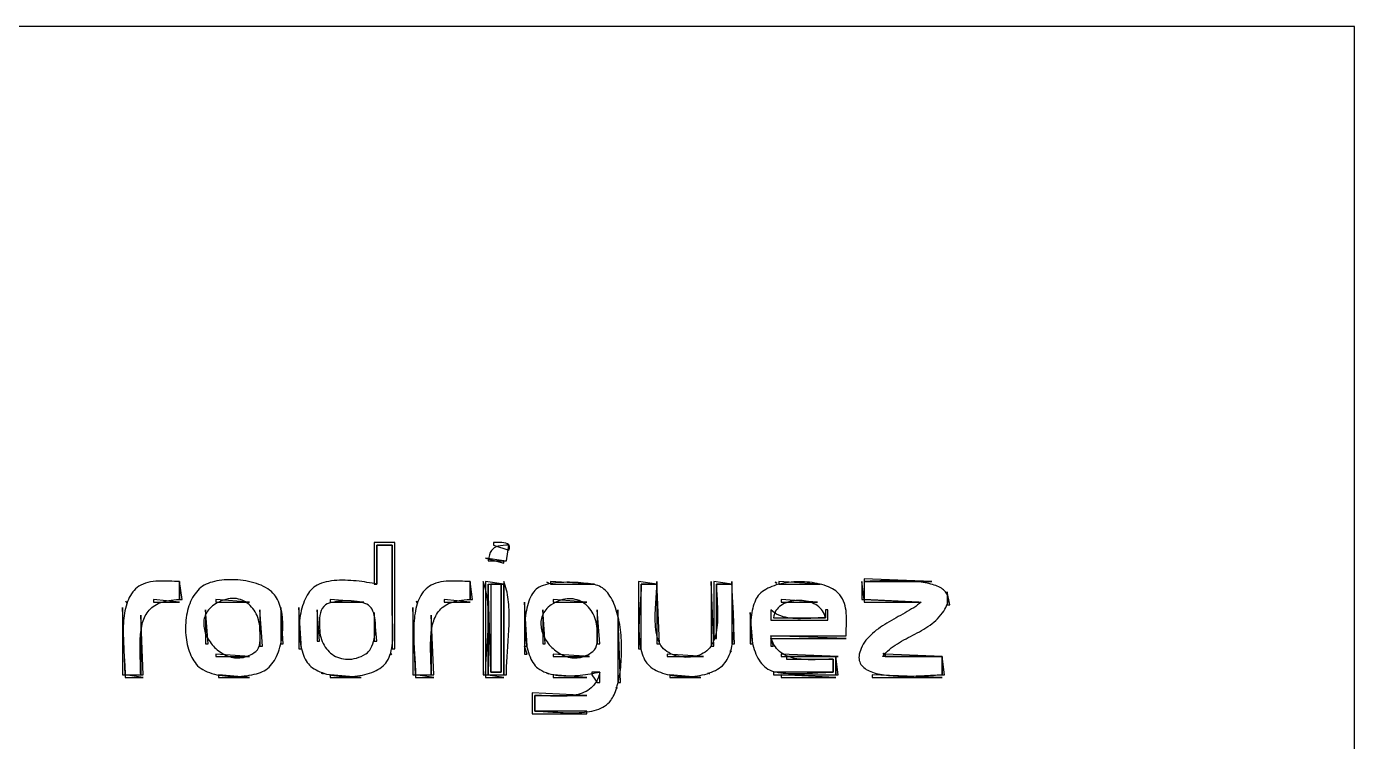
# Model space of a CAD drawing. Extents: x 0 to 1024, y 0 to 629.
# Drawn here: x 512 to 1024, y 353 to 629 of the extents above; entities that cross this region are included whole.
import ezdxf

# ---------------------------------------------------------------- set-up
doc = ezdxf.new("R2010")
doc.units = 0
for name, color, linetype in [('C11', 11, 'CONTINUOUS'), ('C13', 13, 'CONTINUOUS'), ('C20', 20, 'CONTINUOUS'), ('C21', 21, 'CONTINUOUS'), ('C22', 22, 'CONTINUOUS'), ('C23', 23, 'CONTINUOUS'), ('C231', 231, 'CONTINUOUS'), ('C241', 241, 'CONTINUOUS'), ('C254', 254, 'CONTINUOUS'), ('C7', 7, 'CONTINUOUS')]:
    doc.layers.add(name, color=color, linetype=linetype)

msp = doc.modelspace()

# ---------------------------------------------------------------- linework, layer by layer
at = {"layer": 'C11'}
for points in [[(646, 430), (646, 414), (647, 414), (647, 429), (653, 429), (653, 389), (654, 389), (654, 430), (646, 430)], [(550.333313, 407.333344), (550.666687, 406.666656), (550.333313, 407.333344)], [(617, 405), (617, 389), (618, 389), (617, 405)], [(662.333313, 407.333344), (662.666687, 406.666656), (662.333313, 407.333344)], [(624, 404), (624, 392), (625, 392), (624, 404)], [(646, 403), (646, 392), (647, 392), (646, 403)], [(799, 404), (799, 400), (821, 400), (821, 404), (820, 404), (820, 401), (819.1164, 400.9898), (818.2076, 400.9622), (817.2768, 400.9214), (816.3272, 400.8719), (815.3621, 400.8178), (814.3846, 400.7636), (813.3979, 400.7135), (812.4054, 400.6719), (811.4102, 400.643), (810.4155, 400.6313), (809.4246, 400.641), (808.4407, 400.6764), (807.467, 400.7419), (806.5067, 400.8417), (805.563, 400.9803), (804.6392, 401.1619), (803.7386, 401.3907), (802.8642, 401.6713), (802.0194, 402.0078), (801.2073, 402.4046), (800.4313, 402.866), (799.6944, 403.3964), (799, 404)], [(704, 390), (704, 387), (705, 387), (704, 390)], [(799, 394), (799, 393), (828, 393), (799, 394)], [(783.333313, 388.333344), (783.666687, 387.666656), (783.333313, 388.333344)], [(842.333313, 387.333344), (842.666687, 386.666656), (842.333313, 387.333344)], [(625.666687, 379.666656), (626.333313, 379.333344), (625.666687, 379.666656)], [(712.666687, 379.666656), (713.333313, 379.333344), (712.666687, 379.666656)], [(739.333313, 374.333344), (739.666687, 373.666656), (739.333313, 374.333344)], [(707, 372), (707, 364), (728, 364), (728, 365), (708, 365), (708, 371), (728, 371), (707, 372)]]:
    msp.add_lwpolyline(points, dxfattribs=at)
at = {"layer": 'C13'}
for points in [[(689, 415), (689, 379), (690, 379), (690, 414), (696, 414), (689, 415)], [(714, 415), (714, 414), (731, 414), (714, 415)], [(748, 415), (748, 389), (749, 389), (749, 414), (755, 414), (748, 415)], [(777, 415), (777, 393), (778, 393), (778, 414), (784, 414), (777, 415)], [(802, 415), (802, 414), (818, 414), (802, 415)], [(867, 411), (867, 406), (868, 406), (867, 411)], [(704, 407), (704, 390), (705, 390), (704, 407)], [(805, 386), (805, 385), (823, 385), (823, 380), (800, 380), (800, 379), (824, 379), (824, 386), (805, 386)]]:
    msp.add_lwpolyline(points, dxfattribs=at)
at = {"layer": 'C20'}
for points in [[(647, 429), (647, 414), (646.116, 414.1618), (645.1961, 414.3245), (644.2439, 414.4856), (643.2631, 414.6427), (642.2572, 414.7933), (641.2298, 414.9348), (640.1848, 415.0647), (639.1255, 415.1806), (638.0558, 415.28), (636.9793, 415.3604), (635.8995, 415.4193), (634.8202, 415.4543), (633.7449, 415.4627), (632.6773, 415.4422), (631.621, 415.3902), (630.5797, 415.3043), (629.557, 415.1819), (628.5566, 415.0206), (627.582, 414.8179), (626.637, 414.5713), (625.7251, 414.2783), (624.85, 413.9364), (624.0154, 413.5432), (623.3779, 413.1728), (622.7722, 412.7384), (622.1981, 412.2434), (621.6554, 411.691), (621.1442, 411.0847), (620.6642, 410.4278), (620.2153, 409.7237), (619.7975, 408.9756), (619.4106, 408.1869), (619.0545, 407.3611), (618.729, 406.5013), (618.4342, 405.611), (618.1697, 404.6936), (617.9356, 403.7523), (617.7317, 402.7905), (617.5579, 401.8116), (617.414, 400.8189), (617.3, 399.8158), (617.2158, 398.8056), (617.1612, 397.7916), (617.1361, 396.7772), (617.1404, 395.7658), (617.1739, 394.7607), (617.2367, 393.7652), (617.3284, 392.7827), (617.4491, 391.8165), (617.5987, 390.87), (617.7769, 389.9466), (617.9836, 389.0495), (618.2189, 388.1822), (618.4825, 387.3479), (618.7743, 386.5501), (619.0942, 385.792), (619.4421, 385.0771), (619.8179, 384.4086), (620.2215, 383.79), (620.6527, 383.2245), (621.1323, 382.6969), (621.6715, 382.1988), (622.2667, 381.7304), (622.9145, 381.2916), (623.6113, 380.8826), (624.3538, 380.5035), (625.1383, 380.1544), (625.9614, 379.8354), (626.8195, 379.5466), (627.7093, 379.2881), (628.6272, 379.0599), (629.5697, 378.8622), (630.5333, 378.6951), (631.5145, 378.5586), (632.5099, 378.4529), (633.5158, 378.3781), (634.529, 378.3342), (635.5457, 378.3214), (636.5627, 378.3398), (637.5762, 378.3894), (638.583, 378.4703), (639.5794, 378.5827), (640.562, 378.7266), (641.5273, 378.9022), (642.4718, 379.1095), (643.3919, 379.3486), (644.2843, 379.6197), (645.1454, 379.9228), (645.9717, 380.258), (646.7597, 380.6255), (647.5059, 381.0252), (648.2069, 381.4574), (648.8591, 381.9221), (649.459, 382.4194), (650.0032, 382.9494), (650.4882, 383.5122), (650.9105, 384.108), (651.3737, 384.9053), (651.7751, 385.7382), (652.1185, 386.6032), (652.4081, 387.4973), (652.6478, 388.4172), (652.8418, 389.3596), (652.994, 390.3212), (653.1085, 391.299), (653.1893, 392.2896), (653.2404, 393.2897), (653.2659, 394.2963), (653.2699, 395.3059), (653.2563, 396.3155), (653.2291, 397.3217), (653.1925, 398.3214), (653.1505, 399.3112), (653.1071, 400.288), (653.0663, 401.2485), (653.0321, 402.1895), (653.0087, 403.1077), (653, 404), (653, 429), (647, 429)], [(690, 423), (697, 423), (698, 429), (696.8037, 428.9708), (695.7134, 428.9037), (694.7262, 428.7844), (693.8392, 428.5985), (693.0494, 428.3317), (692.354, 427.9698), (691.75, 427.4985), (691.2345, 426.9034), (690.8047, 426.1703), (690.4576, 425.2849), (690.1903, 424.2329), (690, 423)], [(550, 379), (556, 379), (555.9958, 379.8968), (555.9844, 380.7953), (555.967, 381.6944), (555.9453, 382.5932), (555.9204, 383.4909), (555.894, 384.3865), (555.8674, 385.2792), (555.842, 386.1678), (555.8192, 387.0517), (555.8006, 387.9298), (555.7874, 388.8013), (555.7812, 389.6651), (555.7834, 390.5205), (555.7953, 391.3665), (555.8184, 392.2021), (555.8542, 393.0264), (555.904, 393.8386), (555.9693, 394.6378), (556.0515, 395.4229), (556.1521, 396.1931), (556.2724, 396.9474), (556.4138, 397.685), (556.5779, 398.405), (556.766, 399.1064), (556.9796, 399.7882), (557.22, 400.4497), (557.4887, 401.0898), (557.7872, 401.7076), (558.1168, 402.3023), (558.4789, 402.8729), (558.8751, 403.4185), (559.3067, 403.9382), (559.7751, 404.4311), (560.2819, 404.8962), (560.8283, 405.3326), (561.4158, 405.7394), (562.0459, 406.1158), (562.7199, 406.4607), (563.4394, 406.7733), (564.2056, 407.0526), (565.0201, 407.2978), (565.8843, 407.5079), (566.7995, 407.682), (567.7673, 407.8191), (568.789, 407.9185), (569.8661, 407.979), (571, 408), (571, 415), (570.0324, 415.0103), (569.0413, 415.0365), (568.031, 415.0713), (567.0061, 415.1077), (565.971, 415.1382), (564.9301, 415.1559), (563.8881, 415.1533), (562.8493, 415.1235), (561.8182, 415.059), (560.7992, 414.9528), (559.797, 414.7976), (558.8158, 414.5863), (557.8603, 414.3115), (556.9348, 413.9662), (556.0439, 413.5432), (555.3268, 413.1206), (554.6597, 412.6454), (554.0409, 412.1199), (553.4687, 411.5465), (552.9415, 410.9275), (552.4577, 410.2653), (552.0155, 409.5623), (551.6133, 408.8209), (551.2496, 408.0434), (550.9225, 407.2322), (550.6306, 406.3896), (550.3721, 405.5182), (550.1453, 404.6201), (549.9487, 403.6979), (549.7805, 402.7538), (549.6392, 401.7903), (549.523, 400.8097), (549.4304, 399.8144), (549.3596, 398.8067), (549.3091, 397.7891), (549.2771, 396.7639), (549.262, 395.7335), (549.2622, 394.7002), (549.2759, 393.6665), (549.3017, 392.6347), (549.3377, 391.6072), (549.3824, 390.5863), (549.4342, 389.5744), (549.4912, 388.574), (549.552, 387.5873), (549.6148, 386.6167), (549.678, 385.6647), (549.74, 384.7336), (549.7991, 383.8257), (549.8536, 382.9435), (549.9019, 382.0892), (549.9423, 381.2654), (549.9732, 380.4743), (549.993, 379.7184), (550, 379)], [(602.9598, 380.2283), (603.6434, 380.5689), (604.296, 380.9731), (604.9175, 381.4376), (605.5081, 381.9591), (606.0676, 382.5343), (606.5961, 383.1601), (607.0936, 383.8331), (607.56, 384.5501), (607.9954, 385.3079), (608.3997, 386.1033), (608.773, 386.9329), (609.1152, 387.7935), (609.4264, 388.6819), (609.7064, 389.5949), (609.9555, 390.5291), (610.1734, 391.4813), (610.3603, 392.4484), (610.5161, 393.427), (610.6409, 394.4138), (610.7345, 395.4057), (610.797, 396.3994), (610.8285, 397.3917), (610.8288, 398.3792), (610.7981, 399.3588), (610.7362, 400.3272), (610.6433, 401.2811), (610.5192, 402.2174), (610.364, 403.1327), (610.1777, 404.0238), (609.9602, 404.8874), (609.7116, 405.7204), (609.4319, 406.5194), (609.1211, 407.2813), (608.7791, 408.0027), (608.406, 408.6804), (608.0017, 409.3112), (607.5663, 409.8919), (607.0069, 410.52), (606.3847, 411.11), (605.704, 411.6621), (604.9689, 412.1769), (604.1837, 412.6545), (603.3527, 413.0954), (602.4799, 413.5), (601.5697, 413.8687), (600.6263, 414.2017), (599.6538, 414.4995), (598.6566, 414.7625), (597.6388, 414.991), (596.6047, 415.1853), (595.5584, 415.3459), (594.5042, 415.4731), (593.4463, 415.5674), (592.389, 415.6289), (591.3364, 415.6582), (590.2928, 415.6556), (589.2624, 415.6215), (588.2494, 415.5562), (587.2581, 415.4601), (586.2926, 415.3336), (585.3572, 415.1771), (584.4561, 414.9908), (583.5935, 414.7752), (582.7736, 414.5307), (582.0008, 414.2577)], [(662, 379), (668, 379), (667.9958, 379.8968), (667.9844, 380.7953), (667.967, 381.6944), (667.9453, 382.5932), (667.9204, 383.4909), (667.894, 384.3865), (667.8674, 385.2792), (667.842, 386.1678), (667.8192, 387.0517), (667.8006, 387.9298), (667.7874, 388.8013), (667.7812, 389.6651), (667.7834, 390.5205), (667.7953, 391.3665), (667.8184, 392.2021), (667.8542, 393.0264), (667.904, 393.8386), (667.9693, 394.6378), (668.0515, 395.4229), (668.1521, 396.1931), (668.2724, 396.9474), (668.4138, 397.685), (668.5779, 398.405), (668.766, 399.1064), (668.9796, 399.7882), (669.22, 400.4497), (669.4887, 401.0898), (669.7872, 401.7076), (670.1168, 402.3023), (670.4789, 402.8729), (670.8751, 403.4185), (671.3067, 403.9382), (671.7751, 404.4311), (672.2819, 404.8962), (672.8283, 405.3326), (673.4158, 405.7394), (674.0459, 406.1158), (674.7199, 406.4607), (675.4394, 406.7733), (676.2056, 407.0526), (677.0201, 407.2978), (677.8843, 407.5079), (678.7995, 407.682), (679.7673, 407.8191), (680.789, 407.9185), (681.8661, 407.979), (683, 408), (683, 415), (682.0324, 415.0103), (681.0413, 415.0365), (680.031, 415.0713), (679.0061, 415.1077), (677.971, 415.1382), (676.9301, 415.1559), (675.8881, 415.1533), (674.8493, 415.1235), (673.8182, 415.059), (672.7992, 414.9528), (671.797, 414.7976), (670.8158, 414.5863), (669.8603, 414.3115), (668.9348, 413.9662), (668.0439, 413.5432), (667.3268, 413.1206), (666.6597, 412.6454), (666.0409, 412.1199), (665.4687, 411.5465), (664.9415, 410.9275), (664.4577, 410.2653), (664.0155, 409.5623), (663.6133, 408.8209), (663.2496, 408.0434), (662.9225, 407.2322), (662.6306, 406.3896), (662.3721, 405.5182), (662.1453, 404.6201), (661.9487, 403.6979), (661.7805, 402.7538), (661.6392, 401.7903), (661.523, 400.8097), (661.4304, 399.8144), (661.3596, 398.8067), (661.3091, 397.7891), (661.2771, 396.7639), (661.262, 395.7335), (661.2622, 394.7002), (661.2759, 393.6665), (661.3017, 392.6347), (661.3377, 391.6072), (661.3824, 390.5863), (661.4342, 389.5744), (661.4912, 388.574), (661.552, 387.5873), (661.6148, 386.6167), (661.678, 385.6647), (661.74, 384.7336), (661.7991, 383.8257), (661.8536, 382.9435), (661.9019, 382.0892), (661.9423, 381.2654), (661.9732, 380.4743), (661.993, 379.7184), (662, 379)], [(823, 380), (823, 385), (822.1812, 384.994), (821.3433, 384.978), (820.4887, 384.9545), (819.6197, 384.9263), (818.7388, 384.896), (817.8483, 384.8662), (816.9508, 384.8396), (816.0485, 384.8189), (815.144, 384.8068), (814.2395, 384.8059), (813.3376, 384.8188), (812.4405, 384.8483), (811.5508, 384.8969), (810.6708, 384.9674), (809.803, 385.0624), (808.9497, 385.1846), (808.1133, 385.3367), (807.2963, 385.5212), (806.5011, 385.7409), (805.73, 385.9984), (804.9855, 386.2965), (804.2699, 386.6376), (803.5858, 387.0246), (802.9354, 387.4601), (802.3213, 387.9467), (801.7457, 388.4871), (801.2112, 389.084), (800.7201, 389.7399), (800.2748, 390.4577), (799.8777, 391.24), (799.5313, 392.0893), (799.2379, 393.0084), (799, 394), (828, 394), (828.0099, 394.9232), (828.0351, 395.869), (828.0687, 396.8332), (828.1038, 397.8115), (828.1335, 398.7997), (828.151, 399.7935), (828.1494, 400.7888), (828.1217, 401.7814), (828.0611, 402.7669), (827.9608, 403.7411), (827.8137, 404.6999), (827.6132, 405.639), (827.3522, 406.5542), (827.0239, 407.4412), (826.6214, 408.2959), (826.1378, 409.1139), (825.5663, 409.8912), (825.1035, 410.4058), (824.582, 410.8925), (824.0052, 411.3511), (823.3761, 411.7817), (822.6982, 412.1842), (821.9745, 412.5586), (821.2085, 412.9049), (820.4033, 413.2231), (819.5621, 413.513), (818.6883, 413.7748), (817.7851, 414.0083), (816.8557, 414.2136), (815.9033, 414.3905), (814.9313, 414.5392), (813.9429, 414.6596), (812.9413, 414.7515), (811.9297, 414.8151), (810.9115, 414.8503), (809.8899, 414.8571), (808.8681, 414.8354), (807.8494, 414.7852), (806.8369, 414.7064), (805.8341, 414.5992), (804.8441, 414.4634), (803.8701, 414.299), (802.9155, 414.1059), (801.9835, 413.8843), (801.0772, 413.6339), (800.2001, 413.3549), (799.3552, 413.0471), (798.546, 412.7106), (797.7755, 412.3453), (797.0471, 411.9513), (796.3641, 411.5284), (795.7296, 411.0766), (795.1469, 410.596), (794.6193, 410.0865), (794.15, 409.548), (793.7423, 408.9807), (793.3831, 408.379), (793.0499, 407.7279), (792.7429, 407.031), (792.4625, 406.2914), (792.2088, 405.5128), (791.9822, 404.6984), (791.7829, 403.8517), (791.6114, 402.9761), (791.4678, 402.0749), (791.3525, 401.1517), (791.2658, 400.2098), (791.2079, 399.2526), (791.1791, 398.2835), (791.1799, 397.3059), (791.2103, 396.3233), (791.2708, 395.3389), (791.3616, 394.3564), (791.4831, 393.379), (791.6354, 392.4101), (791.819, 391.4532), (792.0341, 390.5117), (792.2809, 389.589), (792.5599, 388.6884), (792.8713, 387.8135), (793.2154, 386.9675), (793.5924, 386.154), (794.0027, 385.3762), (794.4466, 384.6377), (794.9243, 383.9418), (795.4362, 383.2919), (795.9826, 382.6915), (796.5637, 382.1439), (797.1798, 381.6526), (797.8313, 381.2209), (798.5184, 380.8523), (799.2415, 380.5501), (800.0008, 380.3179)], [(835, 415), (835, 408), (857, 407), (856.3075, 406.4515), (855.5833, 405.9163), (854.8305, 405.3928), (854.0518, 404.8794), (853.2501, 404.3747), (852.4283, 403.877), (851.5893, 403.3848), (850.736, 402.8964), (849.8712, 402.4105), (848.9979, 401.9253), (848.119, 401.4394), (847.2372, 400.9511), (846.3556, 400.4589), (845.4769, 399.9613), (844.6042, 399.4567), (843.7402, 398.9435), (842.8878, 398.4202), (842.05, 397.8852), (841.2296, 397.337), (840.4295, 396.7739), (839.6525, 396.1944), (838.9017, 395.5971), (838.1798, 394.9802), (837.4898, 394.3423), (836.8344, 393.6818), (836.2167, 392.997), (835.6395, 392.2866), (835.1057, 391.5489), (834.6181, 390.7823), (834.1798, 389.9853), (833.7972, 389.176), (833.4897, 388.4044), (833.2549, 387.6695), (833.0905, 386.9705), (832.9944, 386.3066), (832.9641, 385.6769), (832.9975, 385.0805), (833.0923, 384.5166), (833.2462, 383.9844), (833.457, 383.483), (833.7223, 383.0115), (834.04, 382.5691), (834.4077, 382.1549), (834.8231, 381.7682), (835.2841, 381.4079), (835.7883, 381.0734), (836.3335, 380.7637), (836.9174, 380.4781), (837.5377, 380.2155), (838.1922, 379.9752), (838.8786, 379.7564), (839.5946, 379.5582), (840.338, 379.3797), (841.1064, 379.2201), (841.8977, 379.0785), (842.7096, 378.9542), (843.5397, 378.8461), (844.3859, 378.7536), (845.2458, 378.6756), (846.1172, 378.6115), (846.9978, 378.5603), (847.8854, 378.5212), (848.7776, 378.4933), (849.6723, 378.4758), (850.567, 378.4678), (851.4597, 378.4685), (852.348, 378.4771), (853.2296, 378.4926), (854.1023, 378.5142), (854.9638, 378.5411), (855.8118, 378.5725), (856.6441, 378.6074), (857.4584, 378.6451), (858.2524, 378.6846), (859.0238, 378.7251), (859.7705, 378.7659), (860.4901, 378.8059), (861.1804, 378.8445), (861.839, 378.8806), (862.4637, 378.9135), (863.0524, 378.9424), (863.6025, 378.9663), (864.1121, 378.9844), (864.5786, 378.9959), (865, 379), (865, 386), (842, 386), (842.6198, 386.7459), (843.2731, 387.4506), (843.9572, 388.1172), (844.6698, 388.7488), (845.4085, 389.3483), (846.1707, 389.9189), (846.954, 390.4636), (847.7559, 390.9855), (848.5741, 391.4876), (849.406, 391.973), (850.2492, 392.4448), (851.1013, 392.906), (851.9598, 393.3596), (852.8222, 393.8088), (853.6862, 394.2566), (854.5491, 394.7061), (855.4087, 395.1603), (856.2624, 395.6223), (857.1079, 396.0951), (857.9425, 396.5819), (858.764, 397.0856), (859.5698, 397.6093), (860.3575, 398.1561), (861.1247, 398.7291), (861.8688, 399.3312), (862.5875, 399.9657), (863.2783, 400.6355), (863.9387, 401.3436), (864.5663, 402.0933), (865.1418, 402.8514), (865.6467, 403.5806), (866.0827, 404.2814), (866.4516, 404.9542), (866.7552, 405.5996), (866.9954, 406.2182), (867.174, 406.8106), (867.2928, 407.3772), (867.3536, 407.9187), (867.3583, 408.4356), (867.3086, 408.9283), (867.2064, 409.3976), (867.0535, 409.8439), (866.8517, 410.2678), (866.6029, 410.6697), (866.3088, 411.0504), (865.9713, 411.4103), (865.5922, 411.7499), (865.1734, 412.0699), (864.7166, 412.3708), (864.2236, 412.653), (863.6964, 412.9173), (863.1367, 413.164), (862.5462, 413.3938), (861.927, 413.6073), (861.2807, 413.8049), (860.6092, 413.9872), (859.9143, 414.1547), (859.1978, 414.3081), (858.4616, 414.4478), (857.7074, 414.5745), (856.9371, 414.6886), (856.1526, 414.7907), (855.3555, 414.8814), (854.5479, 414.9611), (853.7314, 415.0306), (852.9079, 415.0902), (852.0792, 415.1406), (851.2471, 415.1822), (850.4135, 415.2158), (849.5801, 415.2417), (848.7489, 415.2606), (847.9216, 415.2729), (847.0999, 415.2794), (846.2859, 415.2804), (845.4812, 415.2765), (844.6877, 415.2684), (843.9073, 415.2564), (843.1417, 415.2413), (842.3927, 415.2235), (841.6622, 415.2036), (840.952, 415.1822), (840.2639, 415.1597), (839.5998, 415.1368), (838.9614, 415.1139), (838.3506, 415.0917), (837.7691, 415.0706), (837.2189, 415.0513), (836.7018, 415.0343), (836.2195, 415.0201), (835.7739, 415.0093), (835.3668, 415.0024), (835, 415)], [(582.000793, 414.257721), (581.2471, 413.9325), (580.5293, 413.5512), (579.8469, 413.1164), (579.1996, 412.6306), (578.5874, 412.0966), (578.0099, 411.5167), (577.4669, 410.8938), (576.9582, 410.2303), (576.4836, 409.5288), (576.0428, 408.7919), (575.6356, 408.0223), (575.2618, 407.2225), (574.9211, 406.3952), (574.6134, 405.5428), (574.3383, 404.6681), (574.0957, 403.7735), (573.8854, 402.8617), (573.707, 401.9354), (573.5605, 400.997), (573.4455, 400.0492), (573.3618, 399.0945), (573.3091, 398.1357), (573.2874, 397.1751), (573.2963, 396.2156), (573.3356, 395.2595), (573.4051, 394.3097), (573.5045, 393.3685), (573.6337, 392.4387), (573.7923, 391.5228), (573.9802, 390.6234), (574.1972, 389.7432), (574.443, 388.8846), (574.7173, 388.0503), (575.02, 387.243), (575.3508, 386.4651), (575.7096, 385.7193), (576.096, 385.0081), (576.5098, 384.3343), (576.9508, 383.7003), (577.4189, 383.1088)], [(691, 414), (691, 380), (695, 380), (695, 414), (691, 414)], [(733, 380), (732.7613, 379.0036), (732.4675, 378.0794), (732.1208, 377.2249), (731.7237, 376.4374), (731.2785, 375.7143), (730.7874, 375.0529), (730.253, 374.4508), (729.6775, 373.9052), (729.0632, 373.4135), (728.4126, 372.9732), (727.728, 372.5815), (727.0117, 372.236), (726.266, 371.9339), (725.4935, 371.6727), (724.6963, 371.4497), (723.8768, 371.2624), (723.0374, 371.108), (722.1805, 370.9841), (721.3083, 370.8879), (720.4233, 370.8169), (719.5278, 370.7684), (718.6242, 370.7399), (717.7147, 370.7287), (716.8018, 370.7322), (715.8878, 370.7477), (714.975, 370.7728), (714.0658, 370.8046), (713.1626, 370.8408), (712.2677, 370.8785), (711.3834, 370.9153), (710.5122, 370.9484), (709.6563, 370.9753), (708.8181, 370.9933), (708, 371), (708, 365), (708.7416, 364.9918), (709.5246, 364.9688), (710.346, 364.9332), (711.2025, 364.8872), (712.0911, 364.8331), (713.0085, 364.7732), (713.9517, 364.7096), (714.9176, 364.6446), (715.903, 364.5806), (716.9048, 364.5196), (717.9198, 364.4639), (718.945, 364.4159), (719.9772, 364.3777), (721.0132, 364.3515), (722.05, 364.3397), (723.0844, 364.3445), (724.1133, 364.368), (725.1336, 364.4126), (726.1421, 364.4805), (727.1356, 364.574), (728.1112, 364.6952), (729.0656, 364.8464), (729.9956, 365.03), (730.8983, 365.248), (731.7704, 365.5028), (732.6089, 365.7965), (733.4105, 366.1316), (734.1723, 366.5101), (734.8909, 366.9343), (735.5633, 367.4065), (736.1865, 367.9289), (736.7572, 368.5038), (737.2723, 369.1334), (737.5979, 369.6047), (737.912, 370.1209), (738.2141, 370.6801), (738.5042, 371.2805), (738.7819, 371.9203), (739.0472, 372.5976), (739.2997, 373.3105), (739.5393, 374.0572), (739.7657, 374.836), (739.9788, 375.6449), (740.1783, 376.4821), (740.364, 377.3458), (740.5357, 378.2341), (740.6931, 379.1451), (740.8362, 380.0772), (740.9646, 381.0283), (741.0782, 381.9967), (741.1767, 382.9805), (741.2599, 383.978), (741.3276, 384.9871), (741.3796, 386.0062), (741.4157, 387.0334), (741.4357, 388.0668), (741.4393, 389.1045), (741.4264, 390.1448), (741.3967, 391.1859), (741.3501, 392.2258), (741.2862, 393.2627), (741.2049, 394.2948), (741.106, 395.3203), (740.9893, 396.3373), (740.8546, 397.3439), (740.7016, 398.3384), (740.5301, 399.3189), (740.3399, 400.2835), (740.1309, 401.2304), (739.9027, 402.1578), (739.6553, 403.0639), (739.3883, 403.9467), (739.1015, 404.8045), (738.7948, 405.6354), (738.4679, 406.4375), (738.1207, 407.2091), (737.7528, 407.9483), (737.3642, 408.6533), (736.9545, 409.3221), (736.5236, 409.953), (736.0712, 410.5442), (735.5972, 411.0937), (735.1013, 411.5999), (734.5834, 412.0607), (734.0431, 412.4744), (733.4803, 412.8391), (732.8949, 413.153), (732.2864, 413.4143), (731.6549, 413.6211), (731, 413.7716), (730.257, 413.8996), (729.4478, 414.0243), (728.5791, 414.1435), (727.6577, 414.2554), (726.6902, 414.358), (725.6833, 414.4494), (724.6439, 414.5276), (723.5785, 414.5906), (722.494, 414.6366), (721.397, 414.6636), (720.2942, 414.6696), (719.1924, 414.6526), (718.0984, 414.6108), (717.0187, 414.5422), (715.9601, 414.4448), (714.9294, 414.3167), (713.9333, 414.1559), (712.9784, 413.9606), (712.0716, 413.7287), (711.2194, 413.4583), (710.4287, 413.1474), (709.7062, 412.7941), (709.0586, 412.3966), (708.5262, 411.9818), (708.0252, 411.4981), (707.5554, 410.9494), (707.1166, 410.3395), (706.7087, 409.6725), (706.3315, 408.9521), (705.9849, 408.1824), (705.6688, 407.3672), (705.383, 406.5105), (705.1274, 405.6162), (704.9018, 404.6881), (704.7061, 403.7303), (704.5401, 402.7466), (704.4037, 401.741), (704.2968, 400.7174), (704.2192, 399.6796), (704.1707, 398.6316), (704.1513, 397.5774), (704.1608, 396.5207), (704.199, 395.4657), (704.2659, 394.4161), (704.3612, 393.3759), (704.4848, 392.349), (704.6365, 391.3394), (704.8163, 390.3509), (705.024, 389.3874), (705.2595, 388.453), (705.5225, 387.5514), (705.8131, 386.6866), (706.1309, 385.8626), (706.4759, 385.0832), (706.8479, 384.3524), (707.2469, 383.6741), (707.6725, 383.0521), (708.1248, 382.4905), (708.6036, 381.9932), (709.1087, 381.564), (709.8493, 381.0487), (710.6354, 380.5909), (711.4633, 380.1879), (712.3294, 379.8371), (713.2302, 379.5361), (714.162, 379.2821), (715.1213, 379.0728), (716.1045, 378.9054), (717.1079, 378.7775), (718.1281, 378.6864), (719.1615, 378.6296), (720.2044, 378.6046), (721.2532, 378.6087), (722.3045, 378.6395), (723.3545, 378.6942), (724.3997, 378.7705), (725.4366, 378.8657), (726.4615, 378.9772), (727.4709, 379.1025), (728.4611, 379.239), (729.4287, 379.3841), (730.3699, 379.5354), (731.2812, 379.6901), (732.1591, 379.8459), (733, 380)], [(749, 414), (748.9914, 413.1944), (748.9671, 412.3496), (748.9292, 411.4684), (748.8797, 410.5539), (748.8207, 409.6089), (748.7542, 408.6364), (748.6824, 407.6395), (748.6073, 406.6209), (748.531, 405.5838), (748.4556, 404.531), (748.3831, 403.4656), (748.3156, 402.3904), (748.2552, 401.3084), (748.2039, 400.2226), (748.1639, 399.1359), (748.1372, 398.0513), (748.1258, 396.9718), (748.1319, 395.9003), (748.1575, 394.8397), (748.2047, 393.793), (748.2756, 392.7633), (748.3722, 391.7533), (748.4966, 390.7662), (748.651, 389.8047), (748.8373, 388.872), (749.0576, 387.9709), (749.314, 387.1045), (749.6086, 386.2756), (749.9435, 385.4872), (750.3207, 384.7423), (750.7423, 384.0439), (751.1619, 383.4687), (751.6406, 382.9237), (752.1752, 382.4087), (752.7624, 381.9239), (753.3992, 381.4692), (754.0822, 381.0448), (754.8084, 380.6505), (755.5745, 380.2866), (756.3773, 379.9529), (757.2137, 379.6495), (758.0804, 379.3765), (758.9743, 379.1339), (759.8922, 378.9218), (760.8309, 378.74), (761.7871, 378.5888), (762.7578, 378.4681), (763.7396, 378.3779), (764.7295, 378.3183), (765.7242, 378.2893), (766.7206, 378.291), (767.7154, 378.3234), (768.7055, 378.3865), (769.6877, 378.4803), (770.6587, 378.6049), (771.6155, 378.7603), (772.5547, 378.9465), (773.4733, 379.1636), (774.368, 379.4117), (775.2356, 379.6906), (776.073, 380.0005), (776.8769, 380.3415), (777.6442, 380.7135), (778.3716, 381.1165), (779.056, 381.5506), (779.6943, 382.0159), (780.2831, 382.5123), (780.8194, 383.04), (781.2998, 383.5988), (781.7214, 384.189), (782.1678, 384.9351), (782.5699, 385.7177), (782.9297, 386.5345), (783.2493, 387.3832), (783.5306, 388.2616), (783.7756, 389.1674), (783.9863, 390.0981), (784.1648, 391.0517), (784.3131, 392.0257), (784.4332, 393.0179), (784.527, 394.026), (784.5967, 395.0477), (784.6442, 396.0807), (784.6715, 397.1228), (784.6807, 398.1716), (784.6737, 399.2248), (784.6526, 400.2802), (784.6193, 401.3355), (784.576, 402.3883), (784.5246, 403.4364), (784.4671, 404.4775), (784.4055, 405.5094), (784.3418, 406.5296), (784.2781, 407.536), (784.2164, 408.5262), (784.1586, 409.498), (784.1069, 410.449), (784.0631, 411.377), (784.0294, 412.2797), (784.0076, 413.1548), (784, 414), (778, 414), (778.0086, 413.1315), (778.0327, 412.2332), (778.0692, 411.3079), (778.115, 410.3585), (778.1672, 409.3882), (778.2228, 408.3997), (778.2786, 407.3961), (778.3318, 406.3803), (778.3793, 405.3553), (778.4182, 404.324), (778.4453, 403.2893), (778.4577, 402.2543), (778.4524, 401.2218), (778.4263, 400.1949), (778.3765, 399.1765), (778.3, 398.1695), (778.1937, 397.1769), (778.0546, 396.2017), (777.8797, 395.2467), (777.6661, 394.315), (777.4106, 393.4095), (777.1103, 392.5332), (776.7622, 391.689), (776.3632, 390.8799), (775.9105, 390.1088)], [(775.9105, 390.1087), (775.4293, 389.4371), (774.8856, 388.8224), (774.2845, 388.2643), (773.6313, 387.7624), (772.9311, 387.3165), (772.1891, 386.9263), (771.4105, 386.5913), (770.6006, 386.3113), (769.7646, 386.086), (768.9076, 385.9151), (768.0349, 385.7982), (767.1516, 385.735), (766.263, 385.7253), (765.3743, 385.7686), (764.4907, 385.8647), (763.6174, 386.0133), (762.7596, 386.214), (761.9225, 386.4665), (761.1113, 386.7706), (760.3312, 387.1258), (759.5874, 387.5319), (758.8851, 387.9886), (758.2296, 388.4955), (757.626, 389.0523), (757.0796, 389.6587), (756.5955, 390.3145), (756.179, 391.0192), (755.7988, 391.8247), (755.4729, 392.6759), (755.1977, 393.5688), (754.9697, 394.4993), (754.7855, 395.4635), (754.6415, 396.4573), (754.5345, 397.4767), (754.4607, 398.5177), (754.4169, 399.5763), (754.3995, 400.6485), (754.4051, 401.7303), (754.4301, 402.8176), (754.4712, 403.9065), (754.5249, 404.993), (754.5876, 406.073), (754.6559, 407.1426), (754.7264, 408.1977), (754.7955, 409.2343), (754.8599, 410.2485), (754.9159, 411.2361), (754.9603, 412.1932), (754.9895, 413.1158), (755, 414), (749, 414)], [(577.4189, 383.1087), (577.973, 382.5162), (578.5937, 381.9666), (579.2765, 381.4591), (580.0167, 380.9931), (580.8095, 380.5676), (581.6505, 380.182), (582.535, 379.8354), (583.4584, 379.5272), (584.416, 379.2565), (585.4032, 379.0225), (586.4153, 378.8246), (587.4479, 378.662), (588.4961, 378.5338), (589.5555, 378.4393), (590.6213, 378.3778), (591.6889, 378.3485), (592.7538, 378.3506), (593.8112, 378.3833), (594.8566, 378.446), (595.8854, 378.5377), (596.8928, 378.6579), (597.8743, 378.8056), (598.8253, 378.9801), (599.7411, 379.1807), (600.6171, 379.4066), (601.4486, 379.657), (602.2311, 379.9312), (602.9599, 380.2284)], [(800.0007, 380.3179), (800.9179, 380.1068), (801.8554, 379.9296), (802.8112, 379.7841), (803.7836, 379.6679), (804.7708, 379.5787), (805.7709, 379.5144), (806.7821, 379.4725), (807.8027, 379.4508), (808.8308, 379.4471), (809.8646, 379.459), (810.9024, 379.4842), (811.9422, 379.5206), (812.9822, 379.5658), (814.0208, 379.6175), (815.056, 379.6734), (816.086, 379.7313), (817.1091, 379.7889), (818.1234, 379.8439), (819.1271, 379.894), (820.1185, 379.9369), (821.0956, 379.9704), (822.0567, 379.9922), (823, 380)]]:
    msp.add_lwpolyline(points, dxfattribs=at)
at = {"layer": 'C21'}
for points in [[(692, 430), (692, 429), (698, 427), (698.223, 427.8806), (698.1779, 428.5743), (697.9028, 429.103), (697.4358, 429.4884), (696.8151, 429.7522), (696.0789, 429.9162), (695.2652, 430.0021), (694.4124, 430.0316), (693.5584, 430.0266), (692.7416, 430.0088), (692, 430)], [(571, 415), (571, 408), (572, 408), (571, 415)], [(696, 415), (696, 379), (697, 379), (697.0064, 379.8543), (697.0248, 380.7321), (697.054, 381.6318), (697.0929, 382.552), (697.1402, 383.4913), (697.1947, 384.4482), (697.2554, 385.4213), (697.3209, 386.4092), (697.3901, 387.4104), (697.4618, 388.4235), (697.5348, 389.447), (697.6079, 390.4794), (697.68, 391.5195), (697.7498, 392.5656), (697.8162, 393.6164), (697.8779, 394.6705), (697.9338, 395.7263), (697.9828, 396.7825), (698.0235, 397.8375), (698.0548, 398.8901), (698.0756, 399.9387), (698.0846, 400.9818), (698.0806, 402.0181), (698.0626, 403.0461), (698.0291, 404.0644), (697.9792, 405.0715), (697.9116, 406.066), (697.825, 407.0464), (697.7184, 408.0113), (697.5905, 408.9593), (697.4402, 409.8889), (697.2662, 410.7987), (697.0674, 411.6872), (696.8425, 412.5531), (696.5905, 413.3948), (696.31, 414.2109), (696, 415)], [(755, 415), (755, 391), (756, 391), (755, 415)], [(784, 415), (784, 391), (785, 391), (784, 415)], [(800.666687, 414.666656), (801.333313, 414.333344), (800.666687, 414.666656)], [(549, 405), (549, 379), (550, 379), (549, 405)], [(561, 408), (561, 407), (571, 407), (561, 408)], [(585, 408), (585, 407), (598, 407), (585, 408)], [(629, 408), (629, 407), (642, 407), (629, 408)], [(661, 405), (661, 379), (662, 379), (661, 405)], [(715, 408), (715, 407), (728, 407), (715, 408)], [(803, 408), (803, 407), (817, 407), (803, 408)], [(835, 408), (835, 407), (856, 407), (835, 408)], [(581, 404), (581, 391), (582, 391), (581, 404)], [(799, 393), (799, 390), (800, 390), (799, 393)], [(652.333313, 387.333344), (652.666687, 386.666656), (652.333313, 387.333344)], [(824, 386), (824, 379), (825, 379), (824, 386)], [(865, 386), (865, 379), (866, 379), (865, 386)], [(774.666687, 379.666656), (775.333313, 379.333344), (774.666687, 379.666656)]]:
    msp.add_lwpolyline(points, dxfattribs=at)
at = {"layer": 'C22'}
msp.add_lwpolyline([(690, 414), (690, 379), (696, 379), (696, 414), (695, 414), (695, 380), (691, 380), (690, 414)], dxfattribs=at)
at = {"layer": 'C23'}
for points in [[(689, 424), (696, 422), (696, 423), (689, 424)], [(556, 402), (556, 379), (557, 379), (556, 402)], [(668, 402), (668, 379), (669, 379), (668, 402)]]:
    msp.add_lwpolyline(points, dxfattribs=at)
at = {"layer": 'C231'}
for points in [[(683, 415), (683, 408), (684, 408), (683, 415)], [(673, 408), (673, 407), (683, 407), (673, 408)]]:
    msp.add_lwpolyline(points, dxfattribs=at)
at = {"layer": 'C241'}
msp.add_lwpolyline([(712.666687, 414.666656), (713.333313, 414.333344), (712.666687, 414.666656)], dxfattribs=at)
at = {"layer": 'C254'}
for points in [[(688, 415), (688, 379), (689, 379), (689.0064, 379.8543), (689.0248, 380.732), (689.054, 381.6318), (689.0929, 382.552), (689.1402, 383.4913), (689.1947, 384.4482), (689.2554, 385.4213), (689.3209, 386.4092), (689.3901, 387.4104), (689.4618, 388.4234), (689.5348, 389.4469), (689.6079, 390.4794), (689.68, 391.5194), (689.7498, 392.5656), (689.8162, 393.6164), (689.8779, 394.6704), (689.9338, 395.7262), (689.9828, 396.7824), (690.0235, 397.8375), (690.0548, 398.8901), (690.0756, 399.9386), (690.0846, 400.9818), (690.0806, 402.0181), (690.0626, 403.0461), (690.0291, 404.0644), (689.9792, 405.0715), (689.9116, 406.066), (689.825, 407.0464), (689.7184, 408.0113), (689.5905, 408.9593), (689.4402, 409.8889), (689.2662, 410.7987), (689.0674, 411.6872), (688.8425, 412.5531), (688.5905, 413.3948), (688.31, 414.2109), (688, 415)], [(776, 415), (776, 390), (777, 390), (776, 415)], [(834, 415), (834, 408), (835, 408), (834, 415)], [(835, 416), (835, 415), (861, 415), (835, 416)], [(610, 405), (610, 391), (611, 391), (610, 405)], [(602, 404), (602, 390), (603, 390), (602, 404)], [(711, 404), (711, 391), (712, 391), (711, 404)], [(732, 404), (732, 391), (733, 391), (732, 404)], [(740, 404), (740, 376), (741, 376), (740, 404)], [(791, 403), (791, 391), (792, 391), (791, 403)], [(585, 387), (585, 386), (598, 386), (585, 387)], [(715, 387), (715, 386), (729, 386), (715, 387)], [(759, 387), (759, 386), (773, 386), (759, 387)], [(803, 387), (803, 386), (825, 386), (803, 387)], [(843, 387), (843, 386), (865, 386), (843, 387)], [(550, 379), (550, 378), (557, 378), (550, 379)], [(586, 379), (586, 378), (598, 378), (586, 379)], [(629, 379), (629, 378), (641, 378), (629, 379)], [(662, 379), (662, 378), (669, 378), (662, 379)], [(689, 379), (689, 378), (696, 378), (689, 379)], [(715, 379), (715, 378), (728, 378), (715, 379)], [(730, 380), (730, 379), (732, 376), (733, 376), (733, 380), (730, 380)], [(760, 379), (760, 378), (772, 378), (760, 379)], [(803, 379), (803, 378), (824, 378), (803, 379)], [(838, 379), (838, 378), (865, 378), (838, 379)]]:
    msp.add_lwpolyline(points, dxfattribs=at)
at = {"layer": 'C7'}
for points in [[(0, 629), (0, 0), (1024, 0), (1024, 629), (0, 629)], [(584.317871, 405.972229), (583.7076, 405.5343), (583.1519, 405.0732), (582.6497, 404.5903), (582.1996, 404.0873), (581.8006, 403.5657), (581.4514, 403.027), (581.151, 402.473), (580.8981, 401.905), (580.6915, 401.3248), (580.5301, 400.7338), (580.4127, 400.1337), (580.3382, 399.5261), (580.3054, 398.9124), (580.313, 398.2944), (580.36, 397.6735), (580.4452, 397.0513), (580.5673, 396.4294), (580.7253, 395.8095), (580.9179, 395.1929), (581.144, 394.5814), (581.4025, 393.9765), (581.692, 393.3798), (582.0115, 392.7929), (582.3599, 392.2173), (582.7358, 391.6545), (583.1382, 391.1063), (583.566, 390.5741), (584.0178, 390.0596), (584.4925, 389.5642), (584.9891, 389.0897), (585.5063, 388.6374), (586.0429, 388.2091), (586.5977, 387.8064), (587.1697, 387.4306), (587.7576, 387.0836), (588.3602, 386.7668), (588.9764, 386.4817), (589.6051, 386.2301), (590.2449, 386.0134), (590.8949, 385.8332), (591.5538, 385.6911), (592.2203, 385.5887), (592.8935, 385.5275), (593.572, 385.5092), (594.2548, 385.5353), (594.9406, 385.6073), (595.6283, 385.7269), (596.3167, 385.8956), (597.0047, 386.115), (597.691, 386.3867), (598.3745, 386.7122), (599.0541, 387.0932), (599.7285, 387.5311), (600.3966, 388.0277), (601.0223, 388.6736), (601.4726, 389.4474), (601.7746, 390.3199), (601.9557, 391.2622), (602.043, 392.2449), (602.0639, 393.2392), (602.0455, 394.2158), (602.0151, 395.1458), (602, 396), (601.977, 396.8853), (601.9053, 397.756), (601.7862, 398.6096), (601.621, 399.4438), (601.4108, 400.2562), (601.157, 401.0444), (600.8609, 401.8061), (600.5236, 402.5389), (600.1465, 403.2404), (599.7308, 403.9083), (599.2777, 404.5402), (598.7886, 405.1337), (598.2646, 405.6865), (597.7071, 406.1962), (597.1174, 406.6604), (596.4965, 407.0767), (595.846, 407.4429), (595.1669, 407.7565), (594.4605, 408.0151), (593.7282, 408.2165), (592.9711, 408.3581), (592.1906, 408.4378), (591.3878, 408.453), (590.5642, 408.4015), (589.7208, 408.2808), (588.859, 408.0886), (587.98, 407.8225), (587.0852, 407.4802), (586.1757, 407.0593), (585.2528, 406.5574), (584.3178, 405.9722)], [(627.317871, 405.972229), (626.5652, 405.3415), (625.9901, 404.5965), (625.5692, 403.7578), (625.2794, 402.846), (625.0977, 401.8819), (625.0008, 400.8861), (624.9658, 399.8793), (624.9693, 398.8822), (624.9884, 397.9156), (625, 397), (625.0286, 396.075), (625.1135, 395.1742), (625.2527, 394.2991), (625.4444, 393.4517), (625.6867, 392.6338), (625.9779, 391.8471), (626.3161, 391.0934), (626.6994, 390.3746), (627.1261, 389.6925), (627.5943, 389.0488), (628.1022, 388.4454), (628.6479, 387.8841), (629.2296, 387.3666), (629.8454, 386.8947), (630.4937, 386.4704), (631.1724, 386.0953), (631.8798, 385.7713), (632.614, 385.5002), (633.3733, 385.2838), (634.1557, 385.1238), (634.9595, 385.0222), (635.7828, 384.9806), (636.6238, 385.0009), (637.4806, 385.085), (638.3514, 385.2345), (639.2345, 385.4513), (640.1278, 385.7372), (641.0297, 386.0941), (641.9383, 386.5236), (642.8518, 387.0277), (643.4012, 387.4259), (643.9076, 387.9376), (644.3707, 388.552), (644.79, 389.2582), (645.1652, 390.0456), (645.4957, 390.9033), (645.7813, 391.8205), (646.0215, 392.7865), (646.216, 393.7905), (646.3642, 394.8217), (646.4659, 395.8694), (646.5207, 396.9227), (646.528, 397.9709), (646.4876, 399.0032), (646.399, 400.0089), (646.2618, 400.9771), (646.0757, 401.8971), (645.8402, 402.7581), (645.555, 403.5493), (645.2195, 404.26), (644.8335, 404.8793), (644.3966, 405.3966), (643.8624, 405.8293), (643.189, 406.2104), (642.3933, 406.5406), (641.4923, 406.8209), (640.503, 407.052), (639.4423, 407.2348), (638.3271, 407.3702), (637.1745, 407.459), (636.0013, 407.5021), (634.8246, 407.5003), (633.6613, 407.4544), (632.5284, 407.3654), (631.4427, 407.2341), (630.4214, 407.0612), (629.4812, 406.8478), (628.6393, 406.5945), (627.9125, 406.3024), (627.3178, 405.9722)], [(714.317871, 405.972229), (713.7076, 405.5343), (713.1519, 405.0732), (712.6496, 404.5903), (712.1996, 404.0873), (711.8006, 403.5656), (711.4514, 403.027), (711.151, 402.4729), (710.898, 401.905), (710.6915, 401.3247), (710.5301, 400.7338), (710.4127, 400.1337), (710.3382, 399.526), (710.3053, 398.9124), (710.313, 398.2943), (710.36, 397.6734), (710.4451, 397.0513), (710.5673, 396.4294), (710.7253, 395.8094), (710.9179, 395.1929), (711.144, 394.5814), (711.4024, 393.9765), (711.692, 393.3798), (712.0115, 392.7928), (712.3598, 392.2172), (712.7358, 391.6545), (713.1382, 391.1063), (713.5659, 390.5741), (714.0177, 390.0595), (714.4925, 389.5642), (714.9891, 389.0896), (715.5062, 388.6374), (716.0428, 388.2091), (716.5977, 387.8063), (717.1696, 387.4306), (717.7575, 387.0836), (718.3602, 386.7667), (718.9764, 386.4817), (719.605, 386.23), (720.2449, 386.0133), (720.8949, 385.8332), (721.5537, 385.6911), (722.2203, 385.5887), (722.8935, 385.5275), (723.572, 385.5092), (724.2548, 385.5353), (724.9406, 385.6073), (725.6283, 385.7269), (726.3167, 385.8956), (727.0047, 386.115), (727.691, 386.3867), (728.3745, 386.7122), (729.0541, 387.0932), (729.7285, 387.5311), (730.3966, 388.0277), (731.0222, 388.6735), (731.4725, 389.4473), (731.7746, 390.3198), (731.9558, 391.2621), (732.0432, 392.2449), (732.0641, 393.2392), (732.0458, 394.2159), (732.0153, 395.1459), (732, 396), (731.9755, 396.8754), (731.9005, 397.7359), (731.7762, 398.5794), (731.6042, 399.4034), (731.386, 400.2057), (731.123, 400.9841), (730.8167, 401.7362), (730.4686, 402.4597), (730.0802, 403.1525), (729.6529, 403.8121), (729.1882, 404.4363), (728.6876, 405.0229), (728.1526, 405.5695), (727.5847, 406.0738), (726.9852, 406.5337), (726.3558, 406.9467), (725.6978, 407.3106), (725.0128, 407.6231), (724.3022, 407.882), (723.5675, 408.085), (722.8102, 408.2297), (722.0318, 408.3139), (721.2337, 408.3353), (720.4173, 408.2917), (719.5843, 408.1807), (718.736, 408), (717.874, 407.7474), (716.9997, 407.4206), (716.1146, 407.0173), (715.2201, 406.5353), (714.3178, 405.9722)], [(800, 401), (820, 401), (819.8417, 401.7281), (819.6089, 402.415), (819.306, 403.0607), (818.9377, 403.665), (818.5085, 404.2277), (818.0229, 404.7487), (817.4856, 405.2277), (816.9012, 405.6647), (816.2741, 406.0595), (815.6091, 406.412), (814.9105, 406.7219), (814.1831, 406.9891), (813.4314, 407.2135), (812.66, 407.395), (811.8734, 407.5332), (811.0762, 407.6282), (810.273, 407.6798), (809.4683, 407.6877), (808.6668, 407.6519), (807.873, 407.5721), (807.0915, 407.4483), (806.3268, 407.2802), (805.5835, 407.0678), (804.8663, 406.8108), (804.1796, 406.5092), (803.528, 406.1626), (802.9162, 405.7711), (802.3486, 405.3344), (801.8299, 404.8524), (801.3647, 404.3249), (800.9574, 403.7518), (800.6128, 403.1329), (800.3352, 402.4681), (800.1294, 401.7571), (800, 401)]]:
    msp.add_lwpolyline(points, dxfattribs=at)

doc.saveas('drawing.dxf')
